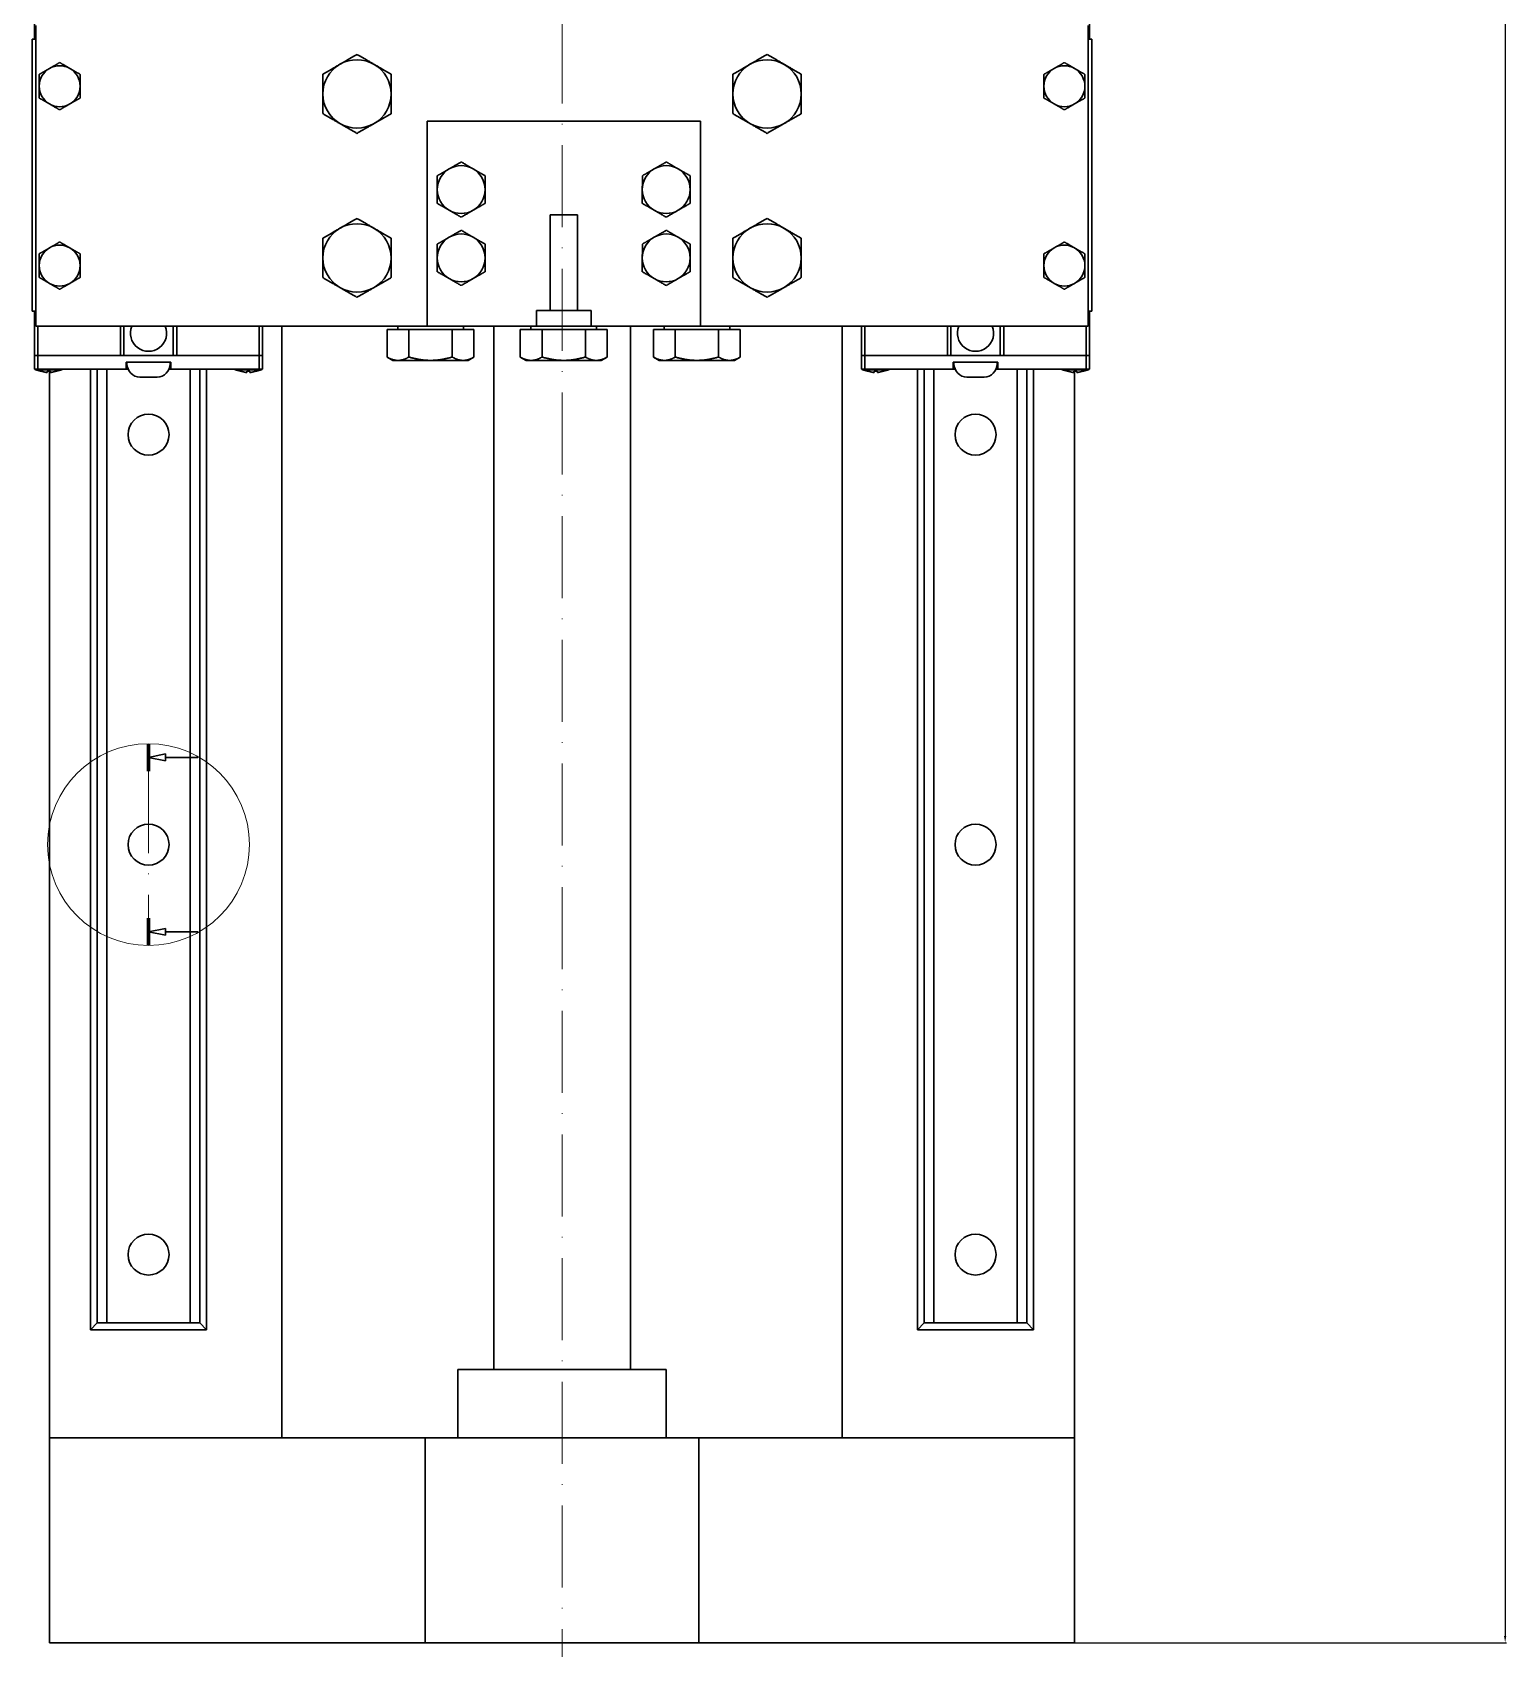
# Model space of a CAD drawing. Header units: millimetres. Extents: x 587 to 10361, y -8386 to 1488.
# Drawn here: x 5962.3 to 6178.1, y 148.1 to 384.6 of the extents above; entities that cross this region are included whole.
import ezdxf

# ---------------------------------------------------------------- set-up
doc = ezdxf.new("R2010")
doc.units = ezdxf.units.MM
doc.linetypes.add('ACAD_ISO10W100', pattern=[18, 12, -3, 0, -3])
for name, color, linetype, lineweight in [('Bgruba', 130, 'Continuous', 70), ('Gruba', 7, 'Continuous', 30), ('Przekrój', 50, 'Continuous', 15), ('Symetria', 210, 'ACAD_ISO10W100', 0), ('Wymiar', 3, 'Continuous', 20)]:
    doc.layers.add(name, color=color, linetype=linetype, lineweight=lineweight)
doc.dimstyles.get("Standard").update_dxf_attribs({"dimtxt": 2, "dimasz": 1, "dimexe": 0.18, "dimexo": 0.0625, "dimgap": 0.09, "dimtad": 1, "dimzin": 0, "dimdsep": 46, "dimtxsty": 'Standard', "dimcen": 1, "dimadec": 0, "dimazin": 0, "dimtfac": 1, "dimtofl": 0, "dimtmove": 0, "dimatfit": 3, "dimfxl": 1, "dimtolj": 1, "dimtzin": 0, "dimarcsym": 0})

# ---------------------------------------------------------------- blocks, each defined once
blk = doc.blocks.new('*D65')
at = {"layer": 'Defpoints', "color": 0, "transparency": 16777216}
for p in [(6084.35, 915.76), (6084.35, 148.95), (6177.84, 148.95)]:
    blk.add_point(p, dxfattribs=at)
at = {"layer": 'Wymiar', "color": 0, "lineweight": -2, "transparency": 16777216}
for p, q in [((6084.41, 915.76), (6178.02, 915.76)), ((6177.84, 914.76), (6177.84, 149.95)), ((6084.41, 148.95), (6178.02, 148.95))]:
    blk.add_line(p, q, dxfattribs=at)
at = {"layer": 'Wymiar', "color": 0, "transparency": 16777216}
for points in [[(6177.67, 914.76), (6178, 914.76), (6177.84, 915.76)], [(6177.67, 149.95), (6178, 149.95), (6177.84, 148.95)]]:
    blk.add_solid(points, dxfattribs=at)
at = {"layer": 'Wymiar', "color": 0, "transparency": 16777216, "insert": (6176.75, 532.36), "char_height": 2, "attachment_point": 5, "rotation": 90}
blk.add_mtext('\\A1;766.82', dxfattribs=at)

msp = doc.modelspace()

# ---------------------------------------------------------------- linework, layer by layer
at = {"layer": 'Bgruba'}
for p, q in [((5979.345, 276.53), (5979.345, 280.53)), ((5979.345, 254.997), (5979.345, 250.997))]:
    msp.add_line(p, q, dxfattribs=at)
at = {"layer": 'Gruba'}
for p, q in [((5962.65, 383.66), (5962.65, 390.16)), ((6117.04, 383.66), (6117.04, 390.16)), ((5962.845, 341.631), (5962.845, 385.631)), ((6116.845, 385.631), (6116.845, 341.631)), ((5962.845, 383.66), (5962.345, 383.66)), ((5962.345, 343.86), (5962.345, 383.66)), ((6117.345, 383.66), (6116.845, 383.66)), ((6117.345, 343.86), (6117.345, 383.66)), ((6020.095, 371.631), (6020.095, 341.631)), ((6060.095, 371.631), (6020.095, 371.631)), ((6060.095, 341.631), (6060.095, 371.631)), ((6038.095, 357.926), (6042.095, 357.926)), ((6038.095, 343.926), (6038.095, 357.926)), ((6042.095, 357.926), (6042.095, 343.926)), ((5962.845, 343.86), (5962.345, 343.86)), ((5962.65, 343.86), (5962.65, 337.36)), ((6044.095, 343.926), (6036.095, 343.926)), ((6036.095, 343.926), (6036.095, 341.631)), ((6044.095, 341.631), (6044.095, 343.926)), ((6117.345, 343.86), (6116.845, 343.86)), ((6117.04, 343.86), (6117.04, 337.36)), ((6020.095, 341.631), (5962.845, 341.631)), ((5963.15, 341.631), (5963.15, 337.36)), ((5975.225, 337.36), (5975.225, 341.631)), ((5975.72, 341.631), (5975.72, 337.36)), ((5982.97, 341.631), (5982.97, 337.36)), ((5983.465, 341.631), (5983.465, 337.36)), ((5995.54, 341.631), (5995.54, 337.36)), ((5996.04, 341.631), (5996.04, 337.36)), ((5998.845, 178.948), (5998.845, 341.631)), ((6014.259, 341.131), (6014.259, 337.122)), ((6014.259, 341.131), (6017.434, 341.131)), ((6025.409, 341.631), (6015.809, 341.631)), ((6015.809, 341.131), (6015.809, 341.631)), ((6017.434, 341.131), (6017.434, 337.122)), ((6017.434, 341.131), (6023.785, 341.131)), ((6020.095, 341.631), (6036.095, 341.631)), ((6023.785, 341.131), (6026.96, 341.131)), ((6023.785, 341.131), (6023.785, 337.122)), ((6025.409, 341.131), (6025.409, 341.631)), ((6026.96, 341.131), (6026.96, 337.122)), ((6029.845, 336.631), (6029.845, 341.631)), ((6033.745, 341.131), (6033.745, 337.122)), ((6033.745, 341.131), (6036.92, 341.131)), ((6044.895, 341.631), (6035.295, 341.631)), ((6035.295, 341.131), (6035.295, 341.631)), ((6036.095, 341.631), (6044.095, 341.631)), ((6036.92, 341.131), (6036.92, 337.122)), ((6036.92, 341.131), (6043.271, 341.131)), ((6043.271, 341.131), (6046.446, 341.131)), ((6043.271, 341.131), (6043.271, 337.122)), ((6044.095, 341.631), (6060.095, 341.631)), ((6044.895, 341.131), (6044.895, 341.631)), ((6046.446, 341.131), (6046.446, 337.122)), ((6049.845, 336.631), (6049.845, 341.631)), ((6053.231, 341.131), (6053.231, 337.122)), ((6053.231, 341.131), (6056.406, 341.131)), ((6064.381, 341.631), (6054.781, 341.631)), ((6054.781, 341.131), (6054.781, 341.631)), ((6056.406, 341.131), (6056.406, 337.122)), ((6056.406, 341.131), (6062.757, 341.131)), ((6116.845, 341.631), (6060.095, 341.631)), ((6062.757, 341.131), (6065.932, 341.131)), ((6062.757, 341.131), (6062.757, 337.122)), ((6064.381, 341.131), (6064.381, 341.631)), ((6065.932, 341.131), (6065.932, 337.122)), ((6080.845, 341.631), (6080.845, 178.948)), ((6083.65, 341.631), (6083.65, 337.36)), ((6084.15, 341.631), (6084.15, 337.36)), ((6096.225, 337.36), (6096.225, 341.631)), ((6096.72, 341.631), (6096.72, 337.36)), ((6103.97, 341.631), (6103.97, 337.36)), ((6104.465, 341.631), (6104.465, 337.36)), ((6116.54, 341.631), (6116.54, 337.36)), ((5962.645, 337.36), (5963.145, 337.36)), ((5962.645, 337.36), (5962.645, 335.36)), ((5963.145, 337.36), (5975.23, 337.36)), ((5963.145, 337.36), (5963.145, 335.36)), ((5975.23, 337.36), (5975.72, 337.36)), ((5975.72, 337.36), (5982.97, 337.36)), ((5976.095, 335.36), (5976.095, 336.36)), ((5976.095, 336.36), (5982.595, 336.36)), ((5976.195, 336.14), (5976.195, 336.36)), ((5982.495, 336.14), (5982.495, 336.36)), ((5982.595, 336.36), (5982.595, 335.36)), ((5982.97, 337.36), (5983.46, 337.36)), ((5983.46, 337.36), (5995.545, 337.36)), ((5995.545, 337.36), (5996.045, 337.36)), ((5995.545, 337.36), (5995.545, 335.36)), ((5996.045, 337.36), (5996.045, 335.36)), ((6015.109, 336.631), (6014.259, 337.122)), ((6015.109, 336.631), (6015.846, 336.631)), ((6015.846, 336.631), (6020.609, 336.631)), ((6020.609, 336.631), (6025.373, 336.631)), ((6025.373, 336.631), (6026.109, 336.631)), ((6026.109, 336.631), (6026.96, 337.122)), ((6029.845, 336.631), (6029.845, 188.948)), ((6034.595, 336.631), (6033.745, 337.122)), ((6034.595, 336.631), (6035.332, 336.631)), ((6035.332, 336.631), (6040.095, 336.631)), ((6040.095, 336.631), (6044.859, 336.631)), ((6044.859, 336.631), (6045.595, 336.631)), ((6045.595, 336.631), (6046.446, 337.122)), ((6049.845, 336.631), (6049.845, 188.948)), ((6054.081, 336.631), (6053.231, 337.122)), ((6054.081, 336.631), (6054.818, 336.631)), ((6054.818, 336.631), (6059.581, 336.631)), ((6059.581, 336.631), (6064.345, 336.631)), ((6064.345, 336.631), (6065.081, 336.631)), ((6065.081, 336.631), (6065.932, 337.122)), ((6083.645, 337.36), (6084.145, 337.36)), ((6083.645, 337.36), (6083.645, 335.36)), ((6084.145, 337.36), (6096.23, 337.36)), ((6084.145, 337.36), (6084.145, 335.36)), ((6096.23, 337.36), (6096.72, 337.36)), ((6096.72, 337.36), (6103.97, 337.36)), ((6097.095, 335.36), (6097.095, 336.36)), ((6097.095, 336.36), (6103.595, 336.36)), ((6097.195, 336.14), (6097.195, 336.36)), ((6103.495, 336.14), (6103.495, 336.36)), ((6103.595, 336.36), (6103.595, 335.36)), ((6103.97, 337.36), (6104.46, 337.36)), ((6104.46, 337.36), (6116.545, 337.36)), ((6116.545, 337.36), (6117.045, 337.36)), ((6116.545, 337.36), (6116.545, 335.36)), ((6117.045, 337.36), (6117.045, 335.36)), ((5962.645, 335.36), (5963.145, 335.36)), ((5962.792, 335.26), (5962.783, 335.36)), ((5966.699, 335.26), (5962.792, 335.26)), ((5963.545, 335.067), (5962.792, 335.26)), ((5963.145, 335.36), (5976.095, 335.36)), ((5963.545, 335.073), (5963.545, 335.067)), ((5964.505, 334.847), (5964.505, 335.073)), ((5964.845, 335.068), (5964.845, 178.948)), ((5964.985, 335.073), (5964.985, 334.847)), ((5965.945, 335.067), (5966.699, 335.26)), ((5965.945, 335.073), (5965.945, 335.067)), ((5966.699, 335.26), (5966.708, 335.36)), ((5970.845, 335.36), (5970.845, 194.764)), ((5971.845, 195.764), (5971.845, 335.36)), ((5973.252, 195.764), (5973.252, 335.36)), ((5976.356, 335.36), (5976.095, 335.36)), ((5978.095, 334.162), (5978.095, 334.179)), ((5980.595, 334.162), (5980.595, 334.179)), ((5982.595, 335.36), (5982.335, 335.36)), ((5982.595, 335.36), (5995.545, 335.36)), ((5985.439, 195.764), (5985.439, 335.36)), ((5986.845, 195.764), (5986.845, 335.36)), ((5987.845, 194.764), (5987.845, 335.36)), ((5991.992, 335.26), (5991.983, 335.36)), ((5995.899, 335.26), (5991.992, 335.26)), ((5992.745, 335.067), (5991.992, 335.26)), ((5992.745, 335.073), (5992.745, 335.067)), ((5993.705, 334.847), (5993.705, 335.073)), ((5994.185, 335.073), (5994.185, 334.847)), ((5995.145, 335.067), (5995.899, 335.26)), ((5995.145, 335.073), (5995.145, 335.067)), ((5995.545, 335.36), (5996.045, 335.36)), ((5995.899, 335.26), (5995.908, 335.36)), ((6083.645, 335.36), (6084.145, 335.36)), ((6083.792, 335.26), (6083.783, 335.36)), ((6087.699, 335.26), (6083.792, 335.26)), ((6084.545, 335.067), (6083.792, 335.26)), ((6084.145, 335.36), (6097.095, 335.36)), ((6084.545, 335.073), (6084.545, 335.067)), ((6085.505, 334.847), (6085.505, 335.073)), ((6085.985, 335.073), (6085.985, 334.847)), ((6086.945, 335.067), (6087.699, 335.26)), ((6086.945, 335.073), (6086.945, 335.067)), ((6087.699, 335.26), (6087.708, 335.36)), ((6091.845, 335.36), (6091.845, 194.764)), ((6092.845, 195.764), (6092.845, 335.36)), ((6094.252, 195.764), (6094.252, 335.36)), ((6097.356, 335.36), (6097.095, 335.36)), ((6099.095, 334.162), (6099.095, 334.179)), ((6101.595, 334.162), (6101.595, 334.179)), ((6103.595, 335.36), (6103.335, 335.36)), ((6103.595, 335.36), (6116.545, 335.36)), ((6106.439, 195.764), (6106.439, 335.36)), ((6107.845, 195.764), (6107.845, 335.36)), ((6108.845, 194.764), (6108.845, 335.36)), ((6112.992, 335.26), (6112.983, 335.36)), ((6116.899, 335.26), (6112.992, 335.26)), ((6113.745, 335.067), (6112.992, 335.26)), ((6113.745, 335.073), (6113.745, 335.067)), ((6114.705, 334.847), (6114.705, 335.073)), ((6114.845, 178.948), (6114.845, 335.068)), ((6115.185, 335.073), (6115.185, 334.847)), ((6116.145, 335.067), (6116.899, 335.26)), ((6116.145, 335.073), (6116.145, 335.067)), ((6116.545, 335.36), (6117.045, 335.36)), ((6116.899, 335.26), (6116.908, 335.36)), ((5979.345, 278.53), (5981.846, 279.029)), ((5981.845, 278.029), (5979.345, 278.53)), ((5981.846, 279.029), (5981.845, 278.529)), ((5986.583, 278.527), (5981.845, 278.529)), ((5981.845, 278.529), (5981.845, 278.029)), ((5981.845, 253.498), (5979.345, 252.997)), ((5981.845, 252.998), (5981.845, 253.498)), ((5979.345, 252.997), (5981.846, 252.498)), ((5986.583, 253), (5981.845, 252.998)), ((5981.846, 252.498), (5981.845, 252.998)), ((5971.845, 195.764), (5970.845, 194.764)), ((5970.845, 194.764), (5987.845, 194.764)), ((5972.079, 195.764), (5971.845, 195.764)), ((5973.142, 195.764), (5972.079, 195.764)), ((5973.225, 195.764), (5973.142, 195.764)), ((5973.225, 195.764), (5973.252, 195.764)), ((5973.252, 195.764), (5985.439, 195.764)), ((5985.439, 195.764), (5985.466, 195.764)), ((5985.549, 195.764), (5985.466, 195.764)), ((5986.612, 195.764), (5985.549, 195.764)), ((5986.845, 195.764), (5986.612, 195.764)), ((5987.845, 194.764), (5986.845, 195.764)), ((6092.845, 195.764), (6091.845, 194.764)), ((6091.845, 194.764), (6108.845, 194.764)), ((6093.079, 195.764), (6092.845, 195.764)), ((6094.142, 195.764), (6093.079, 195.764)), ((6094.225, 195.764), (6094.142, 195.764)), ((6094.225, 195.764), (6094.252, 195.764)), ((6094.252, 195.764), (6106.439, 195.764)), ((6106.439, 195.764), (6106.466, 195.764)), ((6106.549, 195.764), (6106.466, 195.764)), ((6107.612, 195.764), (6106.549, 195.764)), ((6107.845, 195.764), (6107.612, 195.764)), ((6108.845, 194.764), (6107.845, 195.764)), ((6055.105, 188.948), (6024.586, 188.948)), ((6024.586, 178.948), (6024.586, 188.948)), ((6055.105, 178.948), (6055.105, 188.948)), ((5964.845, 178.948), (6019.845, 178.948)), ((5964.845, 148.948), (5964.845, 178.948)), ((6059.845, 178.948), (6019.845, 178.948)), ((6019.845, 178.948), (6019.845, 148.948)), ((6059.845, 178.948), (6114.845, 178.948)), ((6059.845, 148.948), (6059.845, 178.948)), ((6114.845, 148.948), (6114.845, 178.948)), ((5964.845, 148.948), (6019.845, 148.948)), ((6019.845, 148.948), (6059.845, 148.948)), ((6059.845, 148.948), (6114.845, 148.948))]:
    msp.add_line(p, q, dxfattribs=at)
for centre in [(5979.345, 325.764), (6100.345, 325.764), (5979.345, 265.764), (6100.345, 265.764), (5979.345, 205.764), (6100.345, 205.764)]:
    msp.add_circle(centre, 3, dxfattribs=at)
for centre, radius, start, end in [((5966.345, 376.76), 3, 119.95724, 179.95724), ((5966.345, 376.76), 3, 59.95724, 119.95724), ((5966.345, 376.76), 3, 359.95724, 59.95724), ((6009.845, 375.631), 5, 119.95724, 179.95724), ((6009.845, 375.631), 5, 59.95724, 119.95724), ((6009.845, 375.631), 5, 359.95724, 59.95724), ((6069.845, 375.631), 5, 119.95724, 179.95724), ((6069.845, 375.631), 5, 59.95724, 119.95724), ((6069.845, 375.631), 5, 359.95724, 59.95724), ((6113.345, 376.76), 3, 119.95724, 179.95724), ((6113.345, 376.76), 3, 59.95724, 119.95724), ((6113.345, 376.76), 3, 359.95724, 59.95724), ((5966.345, 376.76), 3, 179.95724, 239.95724), ((5966.345, 376.76), 3, 299.95724, 359.95724), ((6113.345, 376.76), 3, 179.95724, 239.95724), ((6113.345, 376.76), 3, 299.95724, 359.95724), ((5966.345, 376.76), 3, 239.95724, 299.95724), ((6009.845, 375.631), 5, 179.95724, 239.95724), ((6009.845, 375.631), 5, 299.95724, 359.95724), ((6069.845, 375.631), 5, 179.95724, 239.95724), ((6069.845, 375.631), 5, 299.95724, 359.95724), ((6113.345, 376.76), 3, 239.95724, 299.95724), ((6009.845, 375.631), 5, 239.95724, 299.95724), ((6069.845, 375.631), 5, 239.95724, 299.95724), ((6025.095, 361.631), 3.5, 119.95724, 179.95724), ((6025.095, 361.631), 3.5, 59.95724, 119.95724), ((6025.095, 361.631), 3.5, 359.95724, 59.95724), ((6055.095, 361.631), 3.5, 119.95724, 179.95724), ((6055.095, 361.631), 3.5, 59.95724, 119.95724), ((6055.095, 361.631), 3.5, 359.95724, 59.95724), ((6025.095, 361.631), 3.5, 179.95724, 239.95724), ((6025.095, 361.631), 3.5, 299.95724, 359.95724), ((6055.095, 361.631), 3.5, 179.95724, 239.95724), ((6055.095, 361.631), 3.5, 299.95724, 359.95724), ((6025.095, 361.631), 3.5, 239.95724, 299.95724), ((6055.095, 361.631), 3.5, 239.95724, 299.95724), ((6009.845, 351.631), 5, 119.95724, 179.95724), ((6009.845, 351.631), 5, 59.95724, 119.95724), ((6009.845, 351.631), 5, 359.95724, 59.95724), ((6025.095, 351.631), 3.5, 59.95724, 119.95724), ((6055.095, 351.631), 3.5, 59.95724, 119.95724), ((6069.845, 351.631), 5, 119.95724, 179.95724), ((6069.845, 351.631), 5, 59.95724, 119.95724), ((6069.845, 351.631), 5, 359.95724, 59.95724), ((5966.345, 350.502), 3, 119.95724, 179.95724), ((5966.345, 350.502), 3, 59.95724, 119.95724), ((5966.345, 350.502), 3, 359.95724, 59.95724), ((6025.095, 351.631), 3.5, 119.95724, 179.95724), ((6025.095, 351.631), 3.5, 359.95724, 59.95724), ((6055.095, 351.631), 3.5, 119.95724, 179.95724), ((6055.095, 351.631), 3.5, 359.95724, 59.95724), ((6113.345, 350.502), 3, 119.95724, 179.95724), ((6113.345, 350.502), 3, 59.95724, 119.95724), ((6113.345, 350.502), 3, 359.95724, 59.95724), ((5966.345, 350.502), 3, 179.95724, 239.95724), ((5966.345, 350.502), 3, 299.95724, 359.95724), ((6009.845, 351.631), 5, 179.95724, 239.95724), ((6009.845, 351.631), 5, 299.95724, 359.95724), ((6025.095, 351.631), 3.5, 179.95724, 239.95724), ((6025.095, 351.631), 3.5, 299.95724, 359.95724), ((6055.095, 351.631), 3.5, 179.95724, 239.95724), ((6055.095, 351.631), 3.5, 299.95724, 359.95724), ((6069.845, 351.631), 5, 179.95724, 239.95724), ((6069.845, 351.631), 5, 299.95724, 359.95724), ((6113.345, 350.502), 3, 179.95724, 239.95724), ((6113.345, 350.502), 3, 299.95724, 359.95724), ((5966.345, 350.502), 3, 239.95724, 299.95724), ((6025.095, 351.631), 3.5, 239.95724, 299.95724), ((6055.095, 351.631), 3.5, 239.95724, 299.95724), ((6113.345, 350.502), 3, 239.95724, 299.95724), ((6009.845, 351.631), 5, 239.95724, 299.95724), ((6069.845, 351.631), 5, 239.95724, 299.95724), ((5979.345, 340.61), 2.65, 157.33869, 22.66131), ((6100.345, 340.61), 2.65, 157.33869, 22.66131), ((5978.175, 336.14), 1.98, 180, 267.68439), ((5980.515, 336.14), 1.98, 272.31561, 0), ((6099.175, 336.14), 1.98, 180, 267.68439), ((6101.515, 336.14), 1.98, 272.31561, 0)]:
    msp.add_arc(centre, radius, start, end, dxfattribs=at)
for points, weights in [([(6007.349, 379.963), (6008.509, 380.632), (6009.85, 381.405)], [1, 1.0379548493, 1]), ([(6009.85, 381.405), (6011.189, 380.63), (6012.349, 379.96)], [1, 1.0379548493, 1]), ([(6067.349, 379.963), (6068.509, 380.632), (6069.85, 381.405)], [1, 1.0379548493, 1]), ([(6069.85, 381.405), (6071.189, 380.63), (6072.349, 379.96)], [1, 1.0379548493, 1]), ([(5963.345, 376.763), (5963.346, 377.566), (5963.347, 378.495)], [1, 1.0379548493, 1]), ([(5963.347, 378.495), (5964.151, 378.958), (5964.847, 379.359)], [1, 1.0379548493, 1]), ([(5964.847, 379.359), (5965.544, 379.761), (5966.348, 380.224)], [1, 1.0379548493, 1]), ([(5966.348, 380.224), (5967.152, 379.76), (5967.847, 379.357)], [1, 1.0379548493, 1]), ([(5967.847, 379.357), (5968.543, 378.955), (5969.347, 378.49)], [1, 1.0379548493, 1]), ([(6004.845, 375.635), (6004.846, 376.975), (6004.848, 378.522)], [1, 1.0379548493, 1]), ([(6004.848, 378.522), (6006.188, 379.294), (6007.349, 379.963)], [1, 1.0379548493, 1]), ([(6012.349, 379.96), (6013.508, 379.289), (6014.848, 378.514)], [1, 1.0379548493, 1]), ([(6014.848, 378.514), (6014.846, 376.967), (6014.845, 375.628)], [1, 1.0379548493, 1]), ([(6064.845, 375.635), (6064.846, 376.975), (6064.848, 378.522)], [1, 1.0379548493, 1]), ([(6064.848, 378.522), (6066.188, 379.294), (6067.349, 379.963)], [1, 1.0379548493, 1]), ([(6072.349, 379.96), (6073.508, 379.289), (6074.848, 378.514)], [1, 1.0379548493, 1]), ([(6074.848, 378.514), (6074.846, 376.967), (6074.845, 375.628)], [1, 1.0379548493, 1]), ([(6110.345, 376.763), (6110.346, 377.566), (6110.347, 378.495)], [1, 1.0379548493, 1]), ([(6110.347, 378.495), (6111.151, 378.958), (6111.847, 379.359)], [1, 1.0379548493, 1]), ([(6111.847, 379.359), (6112.544, 379.761), (6113.348, 380.224)], [1, 1.0379548493, 1]), ([(6113.348, 380.224), (6114.152, 379.76), (6114.847, 379.357)], [1, 1.0379548493, 1]), ([(6114.847, 379.357), (6115.543, 378.955), (6116.347, 378.49)], [1, 1.0379548493, 1]), ([(5963.344, 375.03), (5963.345, 375.959), (5963.345, 376.763)], [1, 1.0379548493, 1]), ([(5969.345, 376.758), (5969.345, 375.954), (5969.344, 375.026)], [1, 1.0379548493, 1]), ([(5969.347, 378.49), (5969.346, 377.562), (5969.345, 376.758)], [1, 1.0379548493, 1]), ([(6110.344, 375.03), (6110.345, 375.959), (6110.345, 376.763)], [1, 1.0379548493, 1]), ([(6116.345, 376.758), (6116.345, 375.954), (6116.344, 375.026)], [1, 1.0379548493, 1]), ([(6116.347, 378.49), (6116.346, 377.562), (6116.345, 376.758)], [1, 1.0379548493, 1]), ([(5964.844, 374.163), (5964.148, 374.566), (5963.344, 375.03)], [1, 1.0379548493, 1]), ([(5966.343, 373.296), (5965.539, 373.761), (5964.844, 374.163)], [1, 1.0379548493, 1]), ([(5967.844, 374.161), (5967.147, 373.76), (5966.343, 373.296)], [1, 1.0379548493, 1]), ([(5969.344, 375.026), (5968.54, 374.562), (5967.844, 374.161)], [1, 1.0379548493, 1]), ([(6004.843, 372.748), (6004.844, 374.295), (6004.845, 375.635)], [1, 1.0379548493, 1]), ([(6014.845, 375.628), (6014.844, 374.288), (6014.843, 372.741)], [1, 1.0379548493, 1]), ([(6064.843, 372.748), (6064.844, 374.295), (6064.845, 375.635)], [1, 1.0379548493, 1]), ([(6074.845, 375.628), (6074.844, 374.288), (6074.843, 372.741)], [1, 1.0379548493, 1]), ([(6111.844, 374.163), (6111.148, 374.566), (6110.344, 375.03)], [1, 1.0379548493, 1]), ([(6113.343, 373.296), (6112.539, 373.761), (6111.844, 374.163)], [1, 1.0379548493, 1]), ([(6114.844, 374.161), (6114.147, 373.76), (6113.343, 373.296)], [1, 1.0379548493, 1]), ([(6116.344, 375.026), (6115.54, 374.562), (6114.844, 374.161)], [1, 1.0379548493, 1]), ([(6007.342, 371.303), (6006.182, 371.974), (6004.843, 372.748)], [1, 1.0379548493, 1]), ([(6014.843, 372.741), (6013.503, 371.968), (6012.342, 371.299)], [1, 1.0379548493, 1]), ([(6067.342, 371.303), (6066.182, 371.974), (6064.843, 372.748)], [1, 1.0379548493, 1]), ([(6074.843, 372.741), (6073.503, 371.968), (6072.342, 371.299)], [1, 1.0379548493, 1]), ([(6009.841, 369.858), (6008.502, 370.632), (6007.342, 371.303)], [1, 1.0379548493, 1]), ([(6012.342, 371.299), (6011.181, 370.63), (6009.841, 369.858)], [1, 1.0379548493, 1]), ([(6069.841, 369.858), (6068.502, 370.632), (6067.342, 371.303)], [1, 1.0379548493, 1]), ([(6072.342, 371.299), (6071.181, 370.63), (6069.841, 369.858)], [1, 1.0379548493, 1]), ([(6021.597, 363.655), (6022.535, 364.195), (6023.348, 364.664)], [1, 1.0379548493, 1]), ([(6023.348, 364.664), (6024.16, 365.132), (6025.098, 365.673)], [1, 1.0379548493, 1]), ([(6025.098, 365.673), (6026.036, 365.131), (6026.848, 364.661)], [1, 1.0379548493, 1]), ([(6026.848, 364.661), (6027.66, 364.192), (6028.597, 363.649)], [1, 1.0379548493, 1]), ([(6051.597, 363.655), (6052.535, 364.195), (6053.348, 364.664)], [1, 1.0379548493, 1]), ([(6053.348, 364.664), (6054.16, 365.132), (6055.098, 365.673)], [1, 1.0379548493, 1]), ([(6055.098, 365.673), (6056.036, 365.131), (6056.848, 364.661)], [1, 1.0379548493, 1]), ([(6056.848, 364.661), (6057.66, 364.192), (6058.597, 363.649)], [1, 1.0379548493, 1]), ([(6021.595, 361.634), (6021.596, 362.572), (6021.597, 363.655)], [1, 1.0379548493, 1]), ([(6028.597, 363.649), (6028.596, 362.566), (6028.595, 361.629)], [1, 1.0379548493, 1]), ([(6051.595, 361.634), (6051.596, 362.572), (6051.597, 363.655)], [1, 1.0379548493, 1]), ([(6058.597, 363.649), (6058.596, 362.566), (6058.595, 361.629)], [1, 1.0379548493, 1]), ([(6021.594, 359.613), (6021.595, 360.696), (6021.595, 361.634)], [1, 1.0379548493, 1]), ([(6023.343, 358.601), (6022.531, 359.071), (6021.594, 359.613)], [1, 1.0379548493, 1]), ([(6028.594, 359.608), (6027.656, 359.067), (6026.843, 358.599)], [1, 1.0379548493, 1]), ([(6028.595, 361.629), (6028.595, 360.691), (6028.594, 359.608)], [1, 1.0379548493, 1]), ([(6051.594, 359.613), (6051.595, 360.696), (6051.595, 361.634)], [1, 1.0379548493, 1]), ([(6053.343, 358.601), (6052.531, 359.071), (6051.594, 359.613)], [1, 1.0379548493, 1]), ([(6058.594, 359.608), (6057.656, 359.067), (6056.843, 358.599)], [1, 1.0379548493, 1]), ([(6058.595, 361.629), (6058.595, 360.691), (6058.594, 359.608)], [1, 1.0379548493, 1]), ([(6007.349, 355.963), (6008.509, 356.632), (6009.85, 357.405)], [1, 1.0379548493, 1]), ([(6009.85, 357.405), (6011.189, 356.63), (6012.349, 355.96)], [1, 1.0379548493, 1]), ([(6025.092, 357.59), (6024.155, 358.132), (6023.343, 358.601)], [1, 1.0379548493, 1]), ([(6026.843, 358.599), (6026.031, 358.131), (6025.092, 357.59)], [1, 1.0379548493, 1]), ([(6055.092, 357.59), (6054.155, 358.132), (6053.343, 358.601)], [1, 1.0379548493, 1]), ([(6056.843, 358.599), (6056.031, 358.131), (6055.092, 357.59)], [1, 1.0379548493, 1]), ([(6067.349, 355.963), (6068.509, 356.632), (6069.85, 357.405)], [1, 1.0379548493, 1]), ([(6069.85, 357.405), (6071.189, 356.63), (6072.349, 355.96)], [1, 1.0379548493, 1]), ([(6004.848, 354.522), (6006.188, 355.294), (6007.349, 355.963)], [1, 1.0379548493, 1]), ([(6012.349, 355.96), (6013.508, 355.289), (6014.848, 354.514)], [1, 1.0379548493, 1]), ([(6023.348, 354.664), (6024.16, 355.132), (6025.098, 355.673)], [1, 1.0379548493, 1]), ([(6025.098, 355.673), (6026.036, 355.131), (6026.848, 354.661)], [1, 1.0379548493, 1]), ([(6053.348, 354.664), (6054.16, 355.132), (6055.098, 355.673)], [1, 1.0379548493, 1]), ([(6055.098, 355.673), (6056.036, 355.131), (6056.848, 354.661)], [1, 1.0379548493, 1]), ([(6064.848, 354.522), (6066.188, 355.294), (6067.349, 355.963)], [1, 1.0379548493, 1]), ([(6072.349, 355.96), (6073.508, 355.289), (6074.848, 354.514)], [1, 1.0379548493, 1]), ([(5963.347, 352.237), (5964.151, 352.7), (5964.847, 353.101)], [1, 1.0379548493, 1]), ([(5964.847, 353.101), (5965.544, 353.503), (5966.348, 353.966)], [1, 1.0379548493, 1]), ([(5966.348, 353.966), (5967.152, 353.502), (5967.847, 353.099)], [1, 1.0379548493, 1]), ([(5967.847, 353.099), (5968.543, 352.697), (5969.347, 352.232)], [1, 1.0379548493, 1]), ([(6004.845, 351.635), (6004.846, 352.975), (6004.848, 354.522)], [1, 1.0379548493, 1]), ([(6014.848, 354.514), (6014.846, 352.967), (6014.845, 351.628)], [1, 1.0379548493, 1]), ([(6021.595, 351.634), (6021.596, 352.572), (6021.597, 353.655)], [1, 1.0379548493, 1]), ([(6021.597, 353.655), (6022.535, 354.195), (6023.348, 354.664)], [1, 1.0379548493, 1]), ([(6026.848, 354.661), (6027.66, 354.192), (6028.597, 353.649)], [1, 1.0379548493, 1]), ([(6028.597, 353.649), (6028.596, 352.566), (6028.595, 351.629)], [1, 1.0379548493, 1]), ([(6051.595, 351.634), (6051.596, 352.572), (6051.597, 353.655)], [1, 1.0379548493, 1]), ([(6051.597, 353.655), (6052.535, 354.195), (6053.348, 354.664)], [1, 1.0379548493, 1]), ([(6056.848, 354.661), (6057.66, 354.192), (6058.597, 353.649)], [1, 1.0379548493, 1]), ([(6058.597, 353.649), (6058.596, 352.566), (6058.595, 351.629)], [1, 1.0379548493, 1]), ([(6064.845, 351.635), (6064.846, 352.975), (6064.848, 354.522)], [1, 1.0379548493, 1]), ([(6074.848, 354.514), (6074.846, 352.967), (6074.845, 351.628)], [1, 1.0379548493, 1]), ([(6110.347, 352.237), (6111.151, 352.7), (6111.847, 353.101)], [1, 1.0379548493, 1]), ([(6111.847, 353.101), (6112.544, 353.503), (6113.348, 353.966)], [1, 1.0379548493, 1]), ([(6113.348, 353.966), (6114.152, 353.502), (6114.847, 353.099)], [1, 1.0379548493, 1]), ([(6114.847, 353.099), (6115.543, 352.697), (6116.347, 352.232)], [1, 1.0379548493, 1]), ([(5963.344, 348.772), (5963.345, 349.701), (5963.345, 350.505)], [1, 1.0379548493, 1]), ([(5963.345, 350.505), (5963.346, 351.308), (5963.347, 352.237)], [1, 1.0379548493, 1]), ([(5969.345, 350.5), (5969.345, 349.696), (5969.344, 348.768)], [1, 1.0379548493, 1]), ([(5969.347, 352.232), (5969.346, 351.304), (5969.345, 350.5)], [1, 1.0379548493, 1]), ([(6004.843, 348.748), (6004.844, 350.295), (6004.845, 351.635)], [1, 1.0379548493, 1]), ([(6014.845, 351.628), (6014.844, 350.288), (6014.843, 348.741)], [1, 1.0379548493, 1]), ([(6021.594, 349.613), (6021.595, 350.696), (6021.595, 351.634)], [1, 1.0379548493, 1]), ([(6028.595, 351.629), (6028.595, 350.691), (6028.594, 349.608)], [1, 1.0379548493, 1]), ([(6051.594, 349.613), (6051.595, 350.696), (6051.595, 351.634)], [1, 1.0379548493, 1]), ([(6058.595, 351.629), (6058.595, 350.691), (6058.594, 349.608)], [1, 1.0379548493, 1]), ([(6064.843, 348.748), (6064.844, 350.295), (6064.845, 351.635)], [1, 1.0379548493, 1]), ([(6074.845, 351.628), (6074.844, 350.288), (6074.843, 348.741)], [1, 1.0379548493, 1]), ([(6110.344, 348.772), (6110.345, 349.701), (6110.345, 350.505)], [1, 1.0379548493, 1]), ([(6110.345, 350.505), (6110.346, 351.308), (6110.347, 352.237)], [1, 1.0379548493, 1]), ([(6116.345, 350.5), (6116.345, 349.696), (6116.344, 348.768)], [1, 1.0379548493, 1]), ([(6116.347, 352.232), (6116.346, 351.304), (6116.345, 350.5)], [1, 1.0379548493, 1]), ([(5964.844, 347.905), (5964.148, 348.308), (5963.344, 348.772)], [1, 1.0379548493, 1]), ([(5966.343, 347.038), (5965.539, 347.503), (5964.844, 347.905)], [1, 1.0379548493, 1]), ([(5967.844, 347.903), (5967.147, 347.502), (5966.343, 347.038)], [1, 1.0379548493, 1]), ([(5969.344, 348.768), (5968.54, 348.304), (5967.844, 347.903)], [1, 1.0379548493, 1]), ([(6007.342, 347.303), (6006.182, 347.974), (6004.843, 348.748)], [1, 1.0379548493, 1]), ([(6014.843, 348.741), (6013.503, 347.968), (6012.342, 347.299)], [1, 1.0379548493, 1]), ([(6023.343, 348.601), (6022.531, 349.071), (6021.594, 349.613)], [1, 1.0379548493, 1]), ([(6025.092, 347.59), (6024.155, 348.132), (6023.343, 348.601)], [1, 1.0379548493, 1]), ([(6026.843, 348.599), (6026.031, 348.131), (6025.092, 347.59)], [1, 1.0379548493, 1]), ([(6028.594, 349.608), (6027.656, 349.067), (6026.843, 348.599)], [1, 1.0379548493, 1]), ([(6053.343, 348.601), (6052.531, 349.071), (6051.594, 349.613)], [1, 1.0379548493, 1]), ([(6055.092, 347.59), (6054.155, 348.132), (6053.343, 348.601)], [1, 1.0379548493, 1]), ([(6056.843, 348.599), (6056.031, 348.131), (6055.092, 347.59)], [1, 1.0379548493, 1]), ([(6058.594, 349.608), (6057.656, 349.067), (6056.843, 348.599)], [1, 1.0379548493, 1]), ([(6067.342, 347.303), (6066.182, 347.974), (6064.843, 348.748)], [1, 1.0379548493, 1]), ([(6074.843, 348.741), (6073.503, 347.968), (6072.342, 347.299)], [1, 1.0379548493, 1]), ([(6111.844, 347.905), (6111.148, 348.308), (6110.344, 348.772)], [1, 1.0379548493, 1]), ([(6113.343, 347.038), (6112.539, 347.503), (6111.844, 347.905)], [1, 1.0379548493, 1]), ([(6114.844, 347.903), (6114.147, 347.502), (6113.343, 347.038)], [1, 1.0379548493, 1]), ([(6116.344, 348.768), (6115.54, 348.304), (6114.844, 347.903)], [1, 1.0379548493, 1]), ([(6009.841, 345.858), (6008.502, 346.632), (6007.342, 347.303)], [1, 1.0379548493, 1]), ([(6012.342, 347.299), (6011.181, 346.63), (6009.841, 345.858)], [1, 1.0379548493, 1]), ([(6069.841, 345.858), (6068.502, 346.632), (6067.342, 347.303)], [1, 1.0379548493, 1]), ([(6072.342, 347.299), (6071.181, 346.63), (6069.841, 345.858)], [1, 1.0379548493, 1]), ([(6014.259, 337.122), (6015.109, 336.631), (6015.846, 336.631)], [1, 1.0379548493, 1]), ([(6015.846, 336.631), (6016.583, 336.631), (6017.434, 337.122)], [1, 1.0379548493, 1]), ([(6017.434, 337.122), (6019.136, 336.631), (6020.609, 336.631)], [1, 1.0379548493, 1]), ([(6020.609, 336.631), (6022.083, 336.631), (6023.785, 337.122)], [1, 1.0379548493, 1]), ([(6023.785, 337.122), (6024.636, 336.631), (6025.373, 336.631)], [1, 1.0379548493, 1]), ([(6025.373, 336.631), (6026.109, 336.631), (6026.96, 337.122)], [1, 1.0379548493, 1]), ([(6033.745, 337.122), (6034.595, 336.631), (6035.332, 336.631)], [1, 1.0379548493, 1]), ([(6035.332, 336.631), (6036.069, 336.631), (6036.92, 337.122)], [1, 1.0379548493, 1]), ([(6036.92, 337.122), (6038.622, 336.631), (6040.095, 336.631)], [1, 1.0379548493, 1]), ([(6040.095, 336.631), (6041.569, 336.631), (6043.271, 337.122)], [1, 1.0379548493, 1]), ([(6043.271, 337.122), (6044.122, 336.631), (6044.859, 336.631)], [1, 1.0379548493, 1]), ([(6044.859, 336.631), (6045.595, 336.631), (6046.446, 337.122)], [1, 1.0379548493, 1]), ([(6053.231, 337.122), (6054.081, 336.631), (6054.818, 336.631)], [1, 1.0379548493, 1]), ([(6054.818, 336.631), (6055.555, 336.631), (6056.406, 337.122)], [1, 1.0379548493, 1]), ([(6056.406, 337.122), (6058.108, 336.631), (6059.581, 336.631)], [1, 1.0379548493, 1]), ([(6059.581, 336.631), (6061.055, 336.631), (6062.757, 337.122)], [1, 1.0379548493, 1]), ([(6062.757, 337.122), (6063.608, 336.631), (6064.345, 336.631)], [1, 1.0379548493, 1]), ([(6064.345, 336.631), (6065.081, 336.631), (6065.932, 337.122)], [1, 1.0379548493, 1]), ([(5963.545, 335.073), (5964.297, 334.885), (5964.505, 334.847)], [1.49871252887, 3.01837084053, 3.78619236563]), ([(5964.505, 335.073), (5964.745, 335.061), (5964.985, 335.073)], [1.30118344074, 1.32695195102, 1.30118344074]), ([(5964.985, 334.847), (5965.194, 334.885), (5965.945, 335.073)], [3.78619236563, 3.01837084053, 1.49871252887]), ([(5992.745, 335.073), (5993.497, 334.885), (5993.705, 334.847)], [1.49871252887, 3.01837084053, 3.78619236563]), ([(5993.705, 335.073), (5993.945, 335.061), (5994.185, 335.073)], [1.30118344074, 1.32695195102, 1.30118344074]), ([(5994.185, 334.847), (5994.394, 334.885), (5995.145, 335.073)], [3.78619236563, 3.01837084053, 1.49871252887]), ([(6084.545, 335.073), (6085.297, 334.885), (6085.505, 334.847)], [1.49871252887, 3.01837084053, 3.78619236563]), ([(6085.505, 335.073), (6085.745, 335.061), (6085.985, 335.073)], [1.30118344074, 1.32695195102, 1.30118344074]), ([(6085.985, 334.847), (6086.194, 334.885), (6086.945, 335.073)], [3.78619236563, 3.01837084053, 1.49871252887]), ([(6113.745, 335.073), (6114.497, 334.885), (6114.705, 334.847)], [1.49871252887, 3.01837084053, 3.78619236563]), ([(6114.705, 335.073), (6114.945, 335.061), (6115.185, 335.073)], [1.30118344074, 1.32695195102, 1.30118344074]), ([(6115.185, 334.847), (6115.394, 334.885), (6116.145, 335.073)], [3.78619236563, 3.01837084053, 1.49871252887])]:
    msp.add_rational_spline(points, weights, degree=2, dxfattribs=at)
for points in [[(5978.095, 334.179), (5978.309, 334.162), (5978.523, 334.162), (5978.72, 334.162), (5978.918, 334.162), (5979.132, 334.162), (5979.345, 334.179)], [(5979.345, 334.179), (5979.559, 334.162), (5979.773, 334.162), (5979.97, 334.162), (5980.168, 334.162), (5980.382, 334.162), (5980.595, 334.179)], [(6099.095, 334.179), (6099.309, 334.162), (6099.523, 334.162), (6099.72, 334.162), (6099.918, 334.162), (6100.132, 334.162), (6100.345, 334.179)], [(6100.345, 334.179), (6100.559, 334.162), (6100.773, 334.162), (6100.97, 334.162), (6101.168, 334.162), (6101.382, 334.162), (6101.595, 334.179)]]:
    msp.add_open_spline(points, degree=3, knots=[-0.06841028, -0.06841028, -0.06841028, -0.06841028, 0, 0, 0, 0.06841028, 0.06841028, 0.06841028, 0.06841028], dxfattribs=at)
at = {"layer": 'Przekrój'}
msp.add_circle((5979.345, 265.764), 14.767, dxfattribs=at)
at = {"layer": 'Symetria'}
for p, q in [((6039.845, 138.948), (6039.845, 925.764)), ((5979.345, 276.53), (5979.345, 254.997))]:
    msp.add_line(p, q, dxfattribs=at)

# ---------------------------------------------------------------- dimensions: what is measured, and where the dimension line sits
at = {"layer": 'Wymiar'}
dim = msp.add_linear_dim(base=(6177.835, 148.948), p1=(6084.345, 915.764), p2=(6084.345, 148.948), angle=90, dimstyle='Standard', dxfattribs=at)
dim.commit()
dim.dimension.update_dxf_attribs({"geometry": '*D65', "text_midpoint": (6176.745, 532.356)})

doc.saveas('drawing.dxf')
